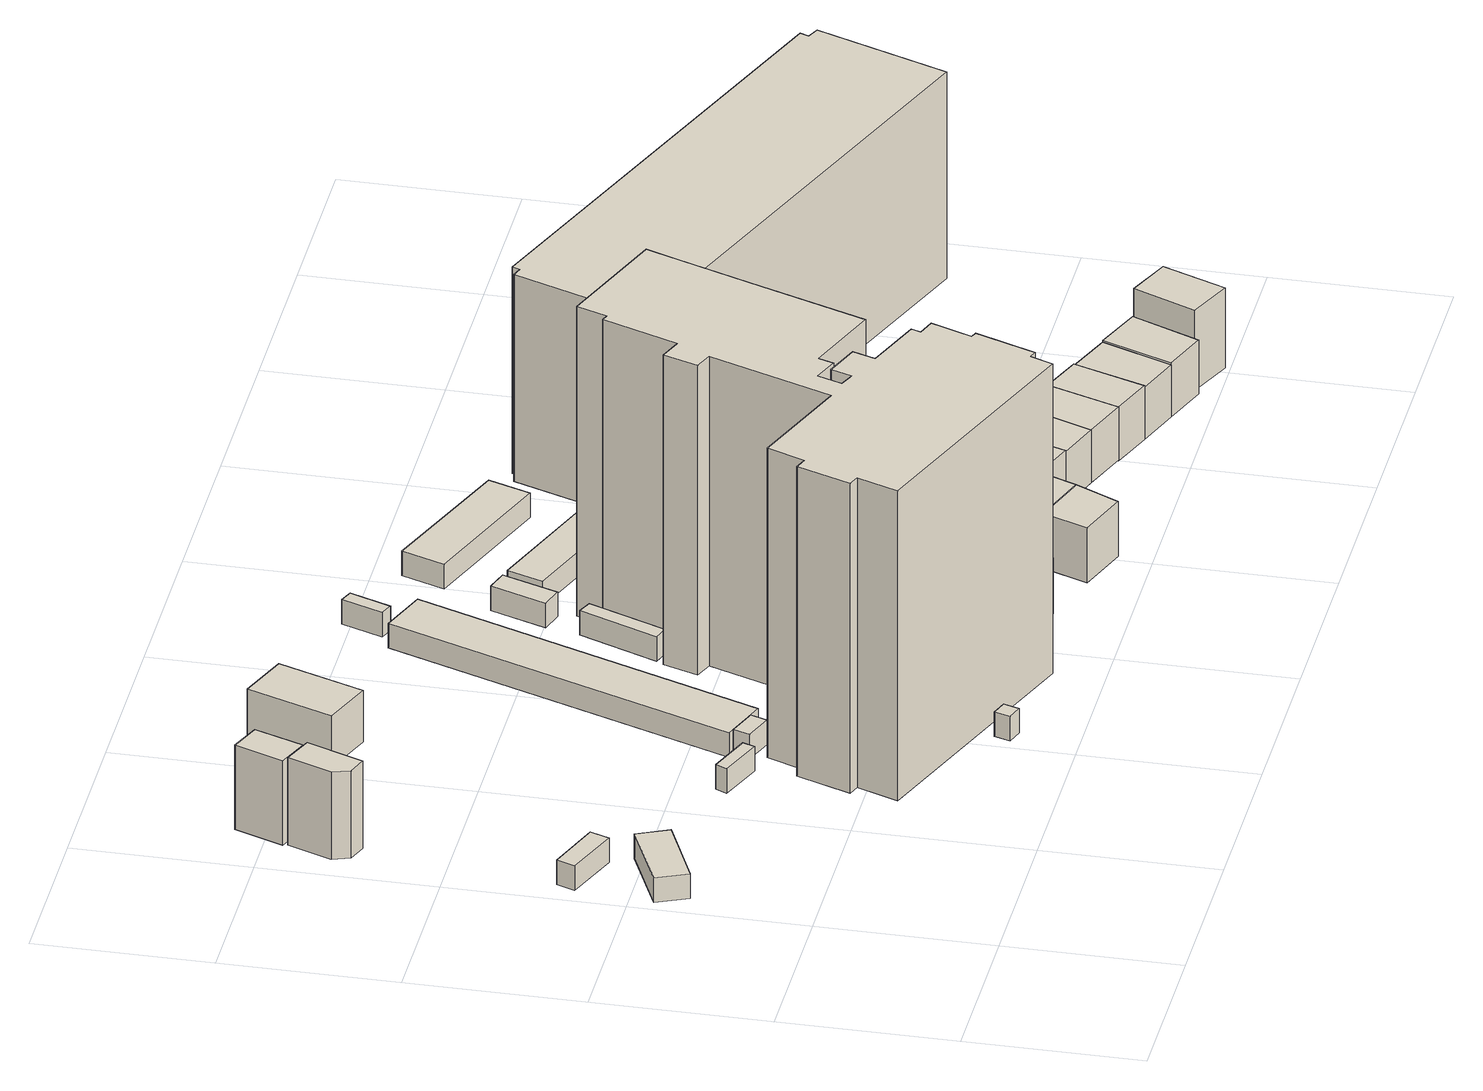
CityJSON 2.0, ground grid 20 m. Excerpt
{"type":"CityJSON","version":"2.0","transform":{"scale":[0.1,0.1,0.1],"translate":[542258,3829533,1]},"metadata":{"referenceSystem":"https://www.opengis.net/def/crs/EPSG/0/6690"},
"CityObjects":{
"building1":{"type":"Building","attributes":{"class":"3003","BuildingDetailAttribute.specifiedBuildingCoverageRate":0.6,"BuildingDetailAttribute.surveyYear":2017,"BuildingRiverFloodingRiskAttribute.description":"2","BuildingRiverFloodingRiskAttribute.rank":"2","BuildingRiverFloodingRiskAttribute.depth":1.3,"BuildingRiverFloodingRiskAttribute.adminType":"1","BuildingRiverFloodingRiskAttribute.scale":"1","BuildingRiverFloodingRiskAttribute.duration":45.18,"BuildingTsunamiRiskAttribute.description":"1","BuildingTsunamiRiskAttribute.rank":"2","BuildingTsunamiRiskAttribute.depth":0.71,"BuildingHighTideRiskAttribute.description":"1","BuildingHighTideRiskAttribute.rank":"3","BuildingHighTideRiskAttribute.depth":4.33,"BuildingIDAttribute.prefecture":"27","BuildingIDAttribute.city":"27125"},"geometry":[{"type":"Solid","lod":"1","boundaries":[[[[0,1,2,3]],[[2,4,5,3]],[[1,6,4,2]],[[0,7,6,1]],[[3,5,7,0]],[[4,6,7,5]]]]}]},
"building2":{"type":"Building","attributes":{"class":"3001","BuildingDetailAttribute.specifiedBuildingCoverageRate":0.6,"BuildingDetailAttribute.surveyYear":2017,"BuildingRiverFloodingRiskAttribute.description":"2","BuildingRiverFloodingRiskAttribute.rank":"2","BuildingRiverFloodingRiskAttribute.depth":0.802,"BuildingRiverFloodingRiskAttribute.adminType":"1","BuildingRiverFloodingRiskAttribute.scale":"1","BuildingRiverFloodingRiskAttribute.duration":45.18,"BuildingTsunamiRiskAttribute.description":"1","BuildingTsunamiRiskAttribute.rank":"2","BuildingTsunamiRiskAttribute.depth":0.71,"BuildingHighTideRiskAttribute.description":"1","BuildingHighTideRiskAttribute.rank":"3","BuildingHighTideRiskAttribute.depth":4.33,"BuildingIDAttribute.prefecture":"27","BuildingIDAttribute.city":"27125"},"geometry":[{"type":"Solid","lod":"1","boundaries":[[[[8,9,10,11]],[[10,12,13,11]],[[9,14,12,10]],[[8,15,14,9]],[[11,13,15,8]],[[12,14,15,13]]]]}]},
"building3":{"type":"Building","attributes":{"計測周辺長":23.28,"1/2500図郭":94,"区名":"住之江区","町丁目名称":"新北島８丁目","街区番号":1,"class":"3002","usage":"411","measuredHeight":10.7,"storeysAboveGround":3,"BuildingDetailAttribute.buildingRoofEdgeArea":32.59,"BuildingDetailAttribute.buildingStructureType":"601","BuildingDetailAttribute.buildingStructureOrgType":"1","BuildingDetailAttribute.detailedUsage":"1110","BuildingDetailAttribute.specifiedBuildingCoverageRate":0.6,"BuildingDetailAttribute.surveyYear":2017,"BuildingRiverFloodingRiskAttribute.description":"2","BuildingRiverFloodingRiskAttribute.rank":"2","BuildingRiverFloodingRiskAttribute.depth":0.805,"BuildingRiverFloodingRiskAttribute.adminType":"1","BuildingRiverFloodingRiskAttribute.scale":"1","BuildingRiverFloodingRiskAttribute.duration":47.07,"BuildingTsunamiRiskAttribute.description":"1","BuildingTsunamiRiskAttribute.rank":"1","BuildingTsunamiRiskAttribute.depth":0.43,"BuildingHighTideRiskAttribute.description":"1","BuildingHighTideRiskAttribute.rank":"3","BuildingHighTideRiskAttribute.depth":4.08,"BuildingIDAttribute.prefecture":"27","BuildingIDAttribute.city":"27125"},"geometry":[{"type":"Solid","lod":"1","boundaries":[[[[16,17,18,19,20]],[[19,21,22,20]],[[18,23,21,19]],[[17,24,23,18]],[[16,25,24,17]],[[20,22,25,16]],[[21,23,24,25,22]]]]}]},
"building4":{"type":"Building","attributes":{"計測周辺長":22.15,"1/2500図郭":94,"区名":"住之江区","町丁目名称":"新北島８丁目","街区番号":1,"class":"3002","usage":"411","measuredHeight":10.3,"storeysAboveGround":3,"BuildingDetailAttribute.buildingRoofEdgeArea":30.09,"BuildingDetailAttribute.buildingStructureType":"601","BuildingDetailAttribute.buildingStructureOrgType":"1","BuildingDetailAttribute.detailedUsage":"1110","BuildingDetailAttribute.specifiedBuildingCoverageRate":0.6,"BuildingDetailAttribute.surveyYear":2017,"BuildingRiverFloodingRiskAttribute.description":"2","BuildingRiverFloodingRiskAttribute.rank":"2","BuildingRiverFloodingRiskAttribute.depth":0.805,"BuildingRiverFloodingRiskAttribute.adminType":"1","BuildingRiverFloodingRiskAttribute.scale":"1","BuildingRiverFloodingRiskAttribute.duration":47.07,"BuildingTsunamiRiskAttribute.description":"1","BuildingTsunamiRiskAttribute.rank":"2","BuildingTsunamiRiskAttribute.depth":0.51,"BuildingHighTideRiskAttribute.description":"1","BuildingHighTideRiskAttribute.rank":"3","BuildingHighTideRiskAttribute.depth":4.16,"BuildingIDAttribute.prefecture":"27","BuildingIDAttribute.city":"27125"},"geometry":[{"type":"Solid","lod":"1","boundaries":[[[[26,27,28,29]],[[28,30,31,29]],[[27,32,30,28]],[[26,33,32,27]],[[29,31,33,26]],[[30,32,33,31]]]]}]},
"building5":{"type":"Building","attributes":{"class":"3003","BuildingDetailAttribute.specifiedBuildingCoverageRate":0.6,"BuildingDetailAttribute.surveyYear":2017,"BuildingRiverFloodingRiskAttribute.description":"2","BuildingRiverFloodingRiskAttribute.rank":"2","BuildingRiverFloodingRiskAttribute.depth":1.21,"BuildingRiverFloodingRiskAttribute.adminType":"1","BuildingRiverFloodingRiskAttribute.scale":"1","BuildingRiverFloodingRiskAttribute.duration":68.72,"BuildingTsunamiRiskAttribute.description":"1","BuildingTsunamiRiskAttribute.rank":"2","BuildingTsunamiRiskAttribute.depth":0.75,"BuildingHighTideRiskAttribute.description":"1","BuildingHighTideRiskAttribute.rank":"3","BuildingHighTideRiskAttribute.depth":4.43,"BuildingIDAttribute.prefecture":"27","BuildingIDAttribute.city":"27125"},"geometry":[{"type":"Solid","lod":"1","boundaries":[[[[34,35,36,37]],[[36,38,39,37]],[[35,40,38,36]],[[34,41,40,35]],[[37,39,41,34]],[[38,40,41,39]]]]}]},
"building6":{"type":"Building","attributes":{"class":"3001","BuildingDetailAttribute.specifiedBuildingCoverageRate":0.6,"BuildingDetailAttribute.surveyYear":2017,"BuildingRiverFloodingRiskAttribute.description":"2","BuildingRiverFloodingRiskAttribute.rank":"2","BuildingRiverFloodingRiskAttribute.depth":1.51,"BuildingRiverFloodingRiskAttribute.adminType":"1","BuildingRiverFloodingRiskAttribute.scale":"1","BuildingRiverFloodingRiskAttribute.duration":63.63,"BuildingTsunamiRiskAttribute.description":"1","BuildingTsunamiRiskAttribute.rank":"2","BuildingTsunamiRiskAttribute.depth":0.63,"BuildingHighTideRiskAttribute.description":"1","BuildingHighTideRiskAttribute.rank":"3","BuildingHighTideRiskAttribute.depth":4.32,"BuildingIDAttribute.prefecture":"27","BuildingIDAttribute.city":"27125"},"geometry":[{"type":"Solid","lod":"1","boundaries":[[[[42,43,44,45]],[[44,46,47,45]],[[43,48,46,44]],[[42,49,48,43]],[[45,47,49,42]],[[46,48,49,47]]]]}]},
"building7":{"type":"Building","attributes":{"class":"3001","BuildingDetailAttribute.specifiedBuildingCoverageRate":0.6,"BuildingDetailAttribute.surveyYear":2017,"BuildingRiverFloodingRiskAttribute.description":"2","BuildingRiverFloodingRiskAttribute.rank":"2","BuildingRiverFloodingRiskAttribute.depth":1.53,"BuildingRiverFloodingRiskAttribute.adminType":"1","BuildingRiverFloodingRiskAttribute.scale":"1","BuildingRiverFloodingRiskAttribute.duration":75.43,"BuildingTsunamiRiskAttribute.description":"1","BuildingTsunamiRiskAttribute.rank":"2","BuildingTsunamiRiskAttribute.depth":0.84,"BuildingHighTideRiskAttribute.description":"1","BuildingHighTideRiskAttribute.rank":"3","BuildingHighTideRiskAttribute.depth":4.52,"BuildingIDAttribute.prefecture":"27","BuildingIDAttribute.city":"27125"},"geometry":[{"type":"Solid","lod":"1","boundaries":[[[[50,51,52,53]],[[52,54,55,53]],[[51,56,54,52]],[[50,57,56,51]],[[53,55,57,50]],[[54,56,57,55]]]]}]},
"building8":{"type":"Building","attributes":{"class":"3001","measuredHeight":6.3,"BuildingDetailAttribute.specifiedBuildingCoverageRate":0.6,"BuildingDetailAttribute.surveyYear":2017,"BuildingRiverFloodingRiskAttribute.description":"2","BuildingRiverFloodingRiskAttribute.rank":"2","BuildingRiverFloodingRiskAttribute.depth":1.1,"BuildingRiverFloodingRiskAttribute.adminType":"1","BuildingRiverFloodingRiskAttribute.scale":"1","BuildingRiverFloodingRiskAttribute.duration":47.07,"BuildingTsunamiRiskAttribute.description":"1","BuildingTsunamiRiskAttribute.rank":"2","BuildingTsunamiRiskAttribute.depth":0.76,"BuildingHighTideRiskAttribute.description":"1","BuildingHighTideRiskAttribute.rank":"3","BuildingHighTideRiskAttribute.depth":4.45,"BuildingIDAttribute.prefecture":"27","BuildingIDAttribute.city":"27125"},"geometry":[{"type":"Solid","lod":"1","boundaries":[[[[58,59,60,61]],[[60,62,63,61]],[[59,64,62,60]],[[58,65,64,59]],[[61,63,65,58]],[[62,64,65,63]]]]}]},
"building9":{"type":"Building","attributes":{"計測周辺長":198.11,"1/2500図郭":94,"区名":"住之江区","町丁目名称":"新北島８丁目","街区番号":1,"class":"3002","usage":"412","measuredHeight":38,"storeysAboveGround":11,"BuildingDetailAttribute.buildingRoofEdgeArea":962.86,"BuildingDetailAttribute.buildingStructureType":"603","BuildingDetailAttribute.buildingStructureOrgType":"3","BuildingDetailAttribute.detailedUsage":"1130","BuildingDetailAttribute.specifiedBuildingCoverageRate":0.6,"BuildingDetailAttribute.surveyYear":2017,"BuildingRiverFloodingRiskAttribute.description":"2","BuildingRiverFloodingRiskAttribute.rank":"2","BuildingRiverFloodingRiskAttribute.depth":1.31,"BuildingRiverFloodingRiskAttribute.adminType":"1","BuildingRiverFloodingRiskAttribute.scale":"1","BuildingRiverFloodingRiskAttribute.duration":63.63,"BuildingTsunamiRiskAttribute.description":"1","BuildingTsunamiRiskAttribute.rank":"2","BuildingTsunamiRiskAttribute.depth":0.55,"BuildingHighTideRiskAttribute.description":"1","BuildingHighTideRiskAttribute.rank":"3","BuildingHighTideRiskAttribute.depth":4.27,"BuildingIDAttribute.prefecture":"27","BuildingIDAttribute.city":"27125"},"geometry":[{"type":"Solid","lod":"1","boundaries":[[[[66,67,68,69,70,71,72,73,74,75,76,77,78,79,80,81,82,83,84,85,86,87,88,89,90,91,92,93,94,95,96,97,98,99]],[[98,100,101,99]],[[97,102,100,98]],[[96,103,102,97]],[[95,104,103,96]],[[94,105,104,95]],[[93,106,105,94]],[[92,107,106,93]],[[91,108,107,92]],[[90,109,108,91]],[[89,110,109,90]],[[88,111,110,89]],[[87,112,111,88]],[[86,113,112,87]],[[85,114,113,86]],[[84,115,114,85]],[[83,116,115,84]],[[82,117,116,83]],[[81,118,117,82]],[[80,119,118,81]],[[79,120,119,80]],[[78,121,120,79]],[[77,122,121,78]],[[76,123,122,77]],[[75,124,123,76]],[[74,125,124,75]],[[73,126,125,74]],[[72,127,126,73]],[[71,128,127,72]],[[70,129,128,71]],[[69,130,129,70]],[[68,131,130,69]],[[67,132,131,68]],[[66,133,132,67]],[[99,101,133,66]],[[100,102,103,104,105,106,107,108,109,110,111,112,113,114,115,116,117,118,119,120,121,122,123,124,125,126,127,128,129,130,131,132,133,101]]]]}]},
"building10":{"type":"Building","attributes":{"計測周辺長":98.68,"1/2500図郭":94,"区名":"住之江区","町丁目名称":"新北島８丁目","街区番号":1,"class":"3003","usage":"412","storeysAboveGround":2,"BuildingDetailAttribute.buildingRoofEdgeArea":291.37,"BuildingDetailAttribute.buildingStructureType":"610","BuildingDetailAttribute.buildingStructureOrgType":"2","BuildingDetailAttribute.detailedUsage":"1130","BuildingDetailAttribute.specifiedBuildingCoverageRate":0.6,"BuildingDetailAttribute.surveyYear":2017,"BuildingRiverFloodingRiskAttribute.description":"2","BuildingRiverFloodingRiskAttribute.rank":"2","BuildingRiverFloodingRiskAttribute.depth":1.41,"BuildingRiverFloodingRiskAttribute.adminType":"1","BuildingRiverFloodingRiskAttribute.scale":"1","BuildingRiverFloodingRiskAttribute.duration":64.75,"BuildingTsunamiRiskAttribute.description":"1","BuildingTsunamiRiskAttribute.rank":"2","BuildingTsunamiRiskAttribute.depth":0.59,"BuildingHighTideRiskAttribute.description":"1","BuildingHighTideRiskAttribute.rank":"3","BuildingHighTideRiskAttribute.depth":4.29,"BuildingIDAttribute.prefecture":"27","BuildingIDAttribute.city":"27125"},"geometry":[{"type":"Solid","lod":"1","boundaries":[[[[134,135,136,137]],[[136,138,139,137]],[[135,140,138,136]],[[134,141,140,135]],[[137,139,141,134]],[[138,140,141,139]]]]}]},
"building11":{"type":"Building","attributes":{"class":"3003","BuildingDetailAttribute.specifiedBuildingCoverageRate":0.6,"BuildingDetailAttribute.surveyYear":2017,"BuildingRiverFloodingRiskAttribute.description":"2","BuildingRiverFloodingRiskAttribute.rank":"2","BuildingRiverFloodingRiskAttribute.depth":1.41,"BuildingRiverFloodingRiskAttribute.adminType":"1","BuildingRiverFloodingRiskAttribute.scale":"1","BuildingRiverFloodingRiskAttribute.duration":64.75,"BuildingTsunamiRiskAttribute.description":"1","BuildingTsunamiRiskAttribute.rank":"2","BuildingTsunamiRiskAttribute.depth":0.56,"BuildingHighTideRiskAttribute.description":"1","BuildingHighTideRiskAttribute.rank":"3","BuildingHighTideRiskAttribute.depth":4.27,"BuildingIDAttribute.prefecture":"27","BuildingIDAttribute.city":"27125"},"geometry":[{"type":"Solid","lod":"1","boundaries":[[[[142,143,144,145]],[[144,146,147,145]],[[143,148,146,144]],[[142,149,148,143]],[[145,147,149,142]],[[146,148,149,147]]]]}]},
"building12":{"type":"Building","attributes":{"計測周辺長":27.07,"1/2500図郭":94,"区名":"住之江区","町丁目名称":"新北島８丁目","街区番号":1,"class":"3001","usage":"411","measuredHeight":6.9,"storeysAboveGround":2,"BuildingDetailAttribute.buildingRoofEdgeArea":44.19,"BuildingDetailAttribute.buildingStructureType":"601","BuildingDetailAttribute.buildingStructureOrgType":"1","BuildingDetailAttribute.detailedUsage":"1110","BuildingDetailAttribute.specifiedBuildingCoverageRate":0.6,"BuildingDetailAttribute.surveyYear":2017,"BuildingRiverFloodingRiskAttribute.description":"2","BuildingRiverFloodingRiskAttribute.rank":"2","BuildingRiverFloodingRiskAttribute.depth":1.12,"BuildingRiverFloodingRiskAttribute.adminType":"1","BuildingRiverFloodingRiskAttribute.scale":"1","BuildingRiverFloodingRiskAttribute.duration":68,"BuildingTsunamiRiskAttribute.description":"1","BuildingTsunamiRiskAttribute.rank":"2","BuildingTsunamiRiskAttribute.depth":0.93,"BuildingHighTideRiskAttribute.description":"1","BuildingHighTideRiskAttribute.rank":"3","BuildingHighTideRiskAttribute.depth":4.67,"BuildingIDAttribute.prefecture":"27","BuildingIDAttribute.city":"27125"},"geometry":[{"type":"Solid","lod":"1","boundaries":[[[[150,151,152,153]],[[152,154,155,153]],[[151,156,154,152]],[[150,157,156,151]],[[153,155,157,150]],[[154,156,157,155]]]]}]},
"building13":{"type":"Building","attributes":{"計測周辺長":26.94,"1/2500図郭":94,"区名":"住之江区","町丁目名称":"新北島８丁目","街区番号":1,"class":"3001","usage":"411","measuredHeight":6.6,"storeysAboveGround":2,"BuildingDetailAttribute.buildingRoofEdgeArea":44.06,"BuildingDetailAttribute.buildingStructureType":"601","BuildingDetailAttribute.buildingStructureOrgType":"1","BuildingDetailAttribute.detailedUsage":"1110","BuildingDetailAttribute.specifiedBuildingCoverageRate":0.6,"BuildingDetailAttribute.surveyYear":2017,"BuildingRiverFloodingRiskAttribute.description":"2","BuildingRiverFloodingRiskAttribute.rank":"2","BuildingRiverFloodingRiskAttribute.depth":1.32,"BuildingRiverFloodingRiskAttribute.adminType":"1","BuildingRiverFloodingRiskAttribute.scale":"1","BuildingRiverFloodingRiskAttribute.duration":57.13,"BuildingTsunamiRiskAttribute.description":"1","BuildingTsunamiRiskAttribute.rank":"2","BuildingTsunamiRiskAttribute.depth":0.78,"BuildingHighTideRiskAttribute.description":"1","BuildingHighTideRiskAttribute.rank":"3","BuildingHighTideRiskAttribute.depth":4.52,"BuildingIDAttribute.prefecture":"27","BuildingIDAttribute.city":"27125"},"geometry":[{"type":"Solid","lod":"1","boundaries":[[[[158,159,160,161]],[[160,162,163,161]],[[159,164,162,160]],[[158,165,164,159]],[[161,163,165,158]],[[162,164,165,163]]]]}]},
"building14":{"type":"Building","attributes":{"class":"3001","BuildingDetailAttribute.specifiedBuildingCoverageRate":0.6,"BuildingDetailAttribute.surveyYear":2017,"BuildingRiverFloodingRiskAttribute.description":"2","BuildingRiverFloodingRiskAttribute.rank":"2","BuildingRiverFloodingRiskAttribute.depth":1.21,"BuildingRiverFloodingRiskAttribute.adminType":"1","BuildingRiverFloodingRiskAttribute.scale":"1","BuildingRiverFloodingRiskAttribute.duration":64.18,"BuildingTsunamiRiskAttribute.description":"1","BuildingTsunamiRiskAttribute.rank":"2","BuildingTsunamiRiskAttribute.depth":0.88,"BuildingHighTideRiskAttribute.description":"1","BuildingHighTideRiskAttribute.rank":"3","BuildingHighTideRiskAttribute.depth":4.59,"BuildingIDAttribute.prefecture":"27","BuildingIDAttribute.city":"27125"},"geometry":[{"type":"Solid","lod":"1","boundaries":[[[[166,167,168,169]],[[168,170,171,169]],[[167,172,170,168]],[[166,173,172,167]],[[169,171,173,166]],[[170,172,173,171]]]]}]},
"building15":{"type":"Building","attributes":{"計測周辺長":23.96,"1/2500図郭":94,"区名":"住之江区","町丁目名称":"新北島８丁目","街区番号":1,"class":"3001","usage":"411","measuredHeight":6.6,"storeysAboveGround":2,"BuildingDetailAttribute.buildingRoofEdgeArea":33.25,"BuildingDetailAttribute.buildingStructureType":"601","BuildingDetailAttribute.buildingStructureOrgType":"1","BuildingDetailAttribute.detailedUsage":"1110","BuildingDetailAttribute.specifiedBuildingCoverageRate":0.6,"BuildingDetailAttribute.surveyYear":2017,"BuildingRiverFloodingRiskAttribute.description":"2","BuildingRiverFloodingRiskAttribute.rank":"2","BuildingRiverFloodingRiskAttribute.depth":1.02,"BuildingRiverFloodingRiskAttribute.adminType":"1","BuildingRiverFloodingRiskAttribute.scale":"1","BuildingRiverFloodingRiskAttribute.duration":57.13,"BuildingTsunamiRiskAttribute.description":"1","BuildingTsunamiRiskAttribute.rank":"2","BuildingTsunamiRiskAttribute.depth":0.78,"BuildingHighTideRiskAttribute.description":"1","BuildingHighTideRiskAttribute.rank":"3","BuildingHighTideRiskAttribute.depth":4.52,"BuildingIDAttribute.prefecture":"27","BuildingIDAttribute.city":"27125"},"geometry":[{"type":"Solid","lod":"1","boundaries":[[[[174,175,176,177]],[[176,178,179,177]],[[175,180,178,176]],[[174,181,180,175]],[[177,179,181,174]],[[178,180,181,179]]]]}]},
"building16":{"type":"Building","attributes":{"class":"3001","BuildingDetailAttribute.specifiedBuildingCoverageRate":0.6,"BuildingDetailAttribute.surveyYear":2017,"BuildingRiverFloodingRiskAttribute.description":"2","BuildingRiverFloodingRiskAttribute.rank":"2","BuildingRiverFloodingRiskAttribute.depth":1.41,"BuildingRiverFloodingRiskAttribute.adminType":"1","BuildingRiverFloodingRiskAttribute.scale":"1","BuildingRiverFloodingRiskAttribute.duration":64.18,"BuildingTsunamiRiskAttribute.description":"1","BuildingTsunamiRiskAttribute.rank":"2","BuildingTsunamiRiskAttribute.depth":0.55,"BuildingHighTideRiskAttribute.description":"1","BuildingHighTideRiskAttribute.rank":"3","BuildingHighTideRiskAttribute.depth":4.27,"BuildingIDAttribute.prefecture":"27","BuildingIDAttribute.city":"27125"},"geometry":[{"type":"Solid","lod":"1","boundaries":[[[[182,183,184,185]],[[184,186,187,185]],[[183,188,186,184]],[[182,189,188,183]],[[185,187,189,182]],[[186,188,189,187]]]]}]},
"building17":{"type":"Building","attributes":{"計測周辺長":32,"1/2500図郭":94,"区名":"住之江区","町丁目名称":"新北島８丁目","街区番号":1,"class":"3001","usage":"411","measuredHeight":6.5,"storeysAboveGround":2,"BuildingDetailAttribute.buildingRoofEdgeArea":51.56,"BuildingDetailAttribute.buildingStructureType":"601","BuildingDetailAttribute.buildingStructureOrgType":"1","BuildingDetailAttribute.detailedUsage":"1110","BuildingDetailAttribute.specifiedBuildingCoverageRate":0.6,"BuildingDetailAttribute.surveyYear":2017,"BuildingRiverFloodingRiskAttribute.description":"2","BuildingRiverFloodingRiskAttribute.rank":"2","BuildingRiverFloodingRiskAttribute.depth":1.02,"BuildingRiverFloodingRiskAttribute.adminType":"1","BuildingRiverFloodingRiskAttribute.scale":"1","BuildingRiverFloodingRiskAttribute.duration":57.13,"BuildingTsunamiRiskAttribute.description":"1","BuildingTsunamiRiskAttribute.rank":"2","BuildingTsunamiRiskAttribute.depth":0.82,"BuildingHighTideRiskAttribute.description":"1","BuildingHighTideRiskAttribute.rank":"3","BuildingHighTideRiskAttribute.depth":4.57,"BuildingIDAttribute.prefecture":"27","BuildingIDAttribute.city":"27125"},"geometry":[{"type":"Solid","lod":"1","boundaries":[[[[190,176,191,192]],[[191,193,194,192]],[[176,195,193,191]],[[190,196,195,176]],[[192,194,196,190]],[[193,195,196,194]]]]}]},
"building18":{"type":"Building","attributes":{"計測周辺長":24.26,"1/2500図郭":94,"区名":"住之江区","町丁目名称":"新北島８丁目","街区番号":1,"class":"3001","usage":"411","measuredHeight":6.6,"storeysAboveGround":2,"BuildingDetailAttribute.buildingRoofEdgeArea":36.31,"BuildingDetailAttribute.buildingStructureType":"601","BuildingDetailAttribute.buildingStructureOrgType":"1","BuildingDetailAttribute.detailedUsage":"1110","BuildingDetailAttribute.specifiedBuildingCoverageRate":0.6,"BuildingDetailAttribute.surveyYear":2017,"BuildingRiverFloodingRiskAttribute.description":"2","BuildingRiverFloodingRiskAttribute.rank":"2","BuildingRiverFloodingRiskAttribute.depth":1.25,"BuildingRiverFloodingRiskAttribute.adminType":"1","BuildingRiverFloodingRiskAttribute.scale":"1","BuildingRiverFloodingRiskAttribute.duration":68,"BuildingTsunamiRiskAttribute.description":"1","BuildingTsunamiRiskAttribute.rank":"2","BuildingTsunamiRiskAttribute.depth":0.86,"BuildingHighTideRiskAttribute.description":"1","BuildingHighTideRiskAttribute.rank":"3","BuildingHighTideRiskAttribute.depth":4.61,"BuildingIDAttribute.prefecture":"27","BuildingIDAttribute.city":"27125"},"geometry":[{"type":"Solid","lod":"1","boundaries":[[[[197,198,199,200]],[[199,201,202,200]],[[198,203,201,199]],[[197,204,203,198]],[[200,202,204,197]],[[201,203,204,202]]]]}]},
"building19":{"type":"Building","attributes":{"class":"3001","measuredHeight":3,"BuildingDetailAttribute.specifiedBuildingCoverageRate":0.6,"BuildingDetailAttribute.surveyYear":2017,"BuildingRiverFloodingRiskAttribute.description":"2","BuildingRiverFloodingRiskAttribute.rank":"2","BuildingRiverFloodingRiskAttribute.depth":1.31,"BuildingRiverFloodingRiskAttribute.adminType":"1","BuildingRiverFloodingRiskAttribute.scale":"1","BuildingRiverFloodingRiskAttribute.duration":58.67,"BuildingTsunamiRiskAttribute.description":"1","BuildingTsunamiRiskAttribute.rank":"2","BuildingTsunamiRiskAttribute.depth":0.65,"BuildingHighTideRiskAttribute.description":"1","BuildingHighTideRiskAttribute.rank":"3","BuildingHighTideRiskAttribute.depth":4.38,"BuildingIDAttribute.prefecture":"27","BuildingIDAttribute.city":"27125"},"geometry":[{"type":"Solid","lod":"1","boundaries":[[[[205,206,66,99]],[[66,207,208,99]],[[206,209,207,66]],[[205,210,209,206]],[[99,208,210,205]],[[207,209,210,208]]]]}]},
"building20":{"type":"Building","attributes":{"class":"3003","BuildingDetailAttribute.specifiedBuildingCoverageRate":0.6,"BuildingDetailAttribute.surveyYear":2017,"BuildingRiverFloodingRiskAttribute.description":"2","BuildingRiverFloodingRiskAttribute.rank":"2","BuildingRiverFloodingRiskAttribute.depth":1.41,"BuildingRiverFloodingRiskAttribute.adminType":"1","BuildingRiverFloodingRiskAttribute.scale":"1","BuildingRiverFloodingRiskAttribute.duration":71.12,"BuildingTsunamiRiskAttribute.description":"1","BuildingTsunamiRiskAttribute.rank":"2","BuildingTsunamiRiskAttribute.depth":0.55,"BuildingHighTideRiskAttribute.description":"1","BuildingHighTideRiskAttribute.rank":"3","BuildingHighTideRiskAttribute.depth":4.28,"BuildingIDAttribute.prefecture":"27","BuildingIDAttribute.city":"27125"},"geometry":[{"type":"Solid","lod":"1","boundaries":[[[[211,212,213,214]],[[213,215,216,214]],[[212,217,215,213]],[[211,218,217,212]],[[214,216,218,211]],[[215,217,218,216]]]]}]},
"building21":{"type":"Building","attributes":{"計測周辺長":22.81,"1/2500図郭":94,"区名":"住之江区","町丁目名称":"新北島８丁目","街区番号":1,"class":"3001","usage":"411","measuredHeight":6.6,"storeysAboveGround":2,"BuildingDetailAttribute.buildingRoofEdgeArea":31.31,"BuildingDetailAttribute.buildingStructureType":"601","BuildingDetailAttribute.buildingStructureOrgType":"1","BuildingDetailAttribute.detailedUsage":"1110","BuildingDetailAttribute.specifiedBuildingCoverageRate":0.6,"BuildingDetailAttribute.surveyYear":2017,"BuildingRiverFloodingRiskAttribute.description":"2","BuildingRiverFloodingRiskAttribute.rank":"2","BuildingRiverFloodingRiskAttribute.depth":1.16,"BuildingRiverFloodingRiskAttribute.adminType":"1","BuildingRiverFloodingRiskAttribute.scale":"1","BuildingRiverFloodingRiskAttribute.duration":68,"BuildingTsunamiRiskAttribute.description":"1","BuildingTsunamiRiskAttribute.rank":"2","BuildingTsunamiRiskAttribute.depth":0.86,"BuildingHighTideRiskAttribute.description":"1","BuildingHighTideRiskAttribute.rank":"3","BuildingHighTideRiskAttribute.depth":4.61,"BuildingIDAttribute.prefecture":"27","BuildingIDAttribute.city":"27125"},"geometry":[{"type":"Solid","lod":"1","boundaries":[[[[219,220,221,222]],[[221,223,224,222]],[[220,202,223,221]],[[219,204,202,220]],[[222,224,204,219]],[[223,202,204,224]]]]}]},
"building22":{"type":"Building","attributes":{"計測周辺長":23.7,"1/2500図郭":94,"区名":"住之江区","町丁目名称":"新北島８丁目","街区番号":1,"class":"3001","usage":"411","measuredHeight":6.6,"storeysAboveGround":2,"BuildingDetailAttribute.buildingRoofEdgeArea":34.61,"BuildingDetailAttribute.buildingStructureType":"601","BuildingDetailAttribute.buildingStructureOrgType":"1","BuildingDetailAttribute.detailedUsage":"1110","BuildingDetailAttribute.specifiedBuildingCoverageRate":0.6,"BuildingDetailAttribute.surveyYear":2017,"BuildingRiverFloodingRiskAttribute.description":"2","BuildingRiverFloodingRiskAttribute.rank":"2","BuildingRiverFloodingRiskAttribute.depth":1.22,"BuildingRiverFloodingRiskAttribute.adminType":"1","BuildingRiverFloodingRiskAttribute.scale":"1","BuildingRiverFloodingRiskAttribute.duration":57.13,"BuildingTsunamiRiskAttribute.description":"1","BuildingTsunamiRiskAttribute.rank":"2","BuildingTsunamiRiskAttribute.depth":0.86,"BuildingHighTideRiskAttribute.description":"1","BuildingHighTideRiskAttribute.rank":"3","BuildingHighTideRiskAttribute.depth":4.61,"BuildingIDAttribute.prefecture":"27","BuildingIDAttribute.city":"27125"},"geometry":[{"type":"Solid","lod":"1","boundaries":[[[[225,226,221,227,228]],[[227,229,230,228]],[[221,223,229,227]],[[226,231,223,221]],[[225,232,231,226]],[[228,230,232,225]],[[229,223,231,232,230]]]]}]},
"building23":{"type":"Building","attributes":{"計測周辺長":28.2,"1/2500図郭":94,"区名":"住之江区","町丁目名称":"新北島８丁目","街区番号":1,"class":"3001","usage":"411","measuredHeight":6.5,"storeysAboveGround":2,"BuildingDetailAttribute.buildingRoofEdgeArea":43.01,"BuildingDetailAttribute.buildingStructureType":"601","BuildingDetailAttribute.buildingStructureOrgType":"1","BuildingDetailAttribute.detailedUsage":"1110","BuildingDetailAttribute.specifiedBuildingCoverageRate":0.6,"BuildingDetailAttribute.surveyYear":2017,"BuildingRiverFloodingRiskAttribute.description":"2","BuildingRiverFloodingRiskAttribute.rank":"2","BuildingRiverFloodingRiskAttribute.depth":1.12,"BuildingRiverFloodingRiskAttribute.adminType":"1","BuildingRiverFloodingRiskAttribute.scale":"1","BuildingRiverFloodingRiskAttribute.duration":57.13,"BuildingTsunamiRiskAttribute.description":"1","BuildingTsunamiRiskAttribute.rank":"2","BuildingTsunamiRiskAttribute.depth":0.82,"BuildingHighTideRiskAttribute.description":"1","BuildingHighTideRiskAttribute.rank":"3","BuildingHighTideRiskAttribute.depth":4.57,"BuildingIDAttribute.prefecture":"27","BuildingIDAttribute.city":"27125"},"geometry":[{"type":"Solid","lod":"1","boundaries":[[[[192,233,234,235,236,190]],[[236,230,196,190]],[[235,237,230,236]],[[234,232,237,235]],[[233,238,232,234]],[[192,194,238,233]],[[190,196,194,192]],[[230,237,232,238,194,196]]]]}]},
"building24":{"type":"Building","attributes":{"class":"3003","BuildingDetailAttribute.specifiedBuildingCoverageRate":0.6,"BuildingDetailAttribute.surveyYear":2017,"BuildingRiverFloodingRiskAttribute.description":"2","BuildingRiverFloodingRiskAttribute.rank":"2","BuildingRiverFloodingRiskAttribute.depth":1.41,"BuildingRiverFloodingRiskAttribute.adminType":"1","BuildingRiverFloodingRiskAttribute.scale":"1","BuildingRiverFloodingRiskAttribute.duration":71.12,"BuildingTsunamiRiskAttribute.description":"1","BuildingTsunamiRiskAttribute.rank":"2","BuildingTsunamiRiskAttribute.depth":0.63,"BuildingHighTideRiskAttribute.description":"1","BuildingHighTideRiskAttribute.rank":"3","BuildingHighTideRiskAttribute.depth":4.36,"BuildingIDAttribute.prefecture":"27","BuildingIDAttribute.city":"27125"},"geometry":[{"type":"Solid","lod":"1","boundaries":[[[[239,240,241,242]],[[241,243,244,242]],[[240,245,243,241]],[[239,246,245,240]],[[242,244,246,239]],[[243,245,246,244]]]]}]},
"building25":{"type":"Building","attributes":{"計測周辺長":29.51,"1/2500図郭":94,"区名":"住之江区","町丁目名称":"新北島８丁目","街区番号":1,"class":"3001","usage":"411","measuredHeight":6.7,"storeysAboveGround":2,"BuildingDetailAttribute.buildingRoofEdgeArea":49.05,"BuildingDetailAttribute.buildingStructureType":"601","BuildingDetailAttribute.buildingStructureOrgType":"1","BuildingDetailAttribute.detailedUsage":"1110","BuildingDetailAttribute.specifiedBuildingCoverageRate":0.6,"BuildingDetailAttribute.surveyYear":2017,"BuildingRiverFloodingRiskAttribute.description":"2","BuildingRiverFloodingRiskAttribute.rank":"2","BuildingRiverFloodingRiskAttribute.depth":1.12,"BuildingRiverFloodingRiskAttribute.adminType":"1","BuildingRiverFloodingRiskAttribute.scale":"1","BuildingRiverFloodingRiskAttribute.duration":57.13,"BuildingTsunamiRiskAttribute.description":"1","BuildingTsunamiRiskAttribute.rank":"2","BuildingTsunamiRiskAttribute.depth":0.81,"BuildingHighTideRiskAttribute.description":"1","BuildingHighTideRiskAttribute.rank":"3","BuildingHighTideRiskAttribute.depth":4.57,"BuildingIDAttribute.prefecture":"27","BuildingIDAttribute.city":"27125"},"geometry":[{"type":"Solid","lod":"1","boundaries":[[[[247,222,248,249]],[[248,250,251,249]],[[222,252,250,248]],[[247,253,252,222]],[[249,251,253,247]],[[250,252,253,251]]]]}]},
"building26":{"type":"Building","attributes":{"class":"3001","measuredHeight":3.9,"BuildingDetailAttribute.specifiedBuildingCoverageRate":0.6,"BuildingDetailAttribute.surveyYear":2017,"BuildingRiverFloodingRiskAttribute.description":"2","BuildingRiverFloodingRiskAttribute.rank":"2","BuildingRiverFloodingRiskAttribute.depth":1.11,"BuildingRiverFloodingRiskAttribute.adminType":"1","BuildingRiverFloodingRiskAttribute.scale":"1","BuildingRiverFloodingRiskAttribute.duration":58.67,"BuildingTsunamiRiskAttribute.description":"1","BuildingTsunamiRiskAttribute.rank":"2","BuildingTsunamiRiskAttribute.depth":0.62,"BuildingHighTideRiskAttribute.description":"1","BuildingHighTideRiskAttribute.rank":"3","BuildingHighTideRiskAttribute.depth":4.35,"BuildingIDAttribute.prefecture":"27","BuildingIDAttribute.city":"27125"},"geometry":[{"type":"Solid","lod":"1","boundaries":[[[[254,255,256,257]],[[256,258,259,257]],[[255,260,258,256]],[[254,261,260,255]],[[257,259,261,254]],[[258,260,261,259]]]]}]},
"building27":{"type":"Building","attributes":{"計測周辺長":30.23,"1/2500図郭":94,"区名":"住之江区","町丁目名称":"新北島８丁目","街区番号":1,"class":"3001","usage":"411","measuredHeight":6.5,"storeysAboveGround":2,"BuildingDetailAttribute.buildingRoofEdgeArea":52.96,"BuildingDetailAttribute.buildingStructureType":"601","BuildingDetailAttribute.buildingStructureOrgType":"1","BuildingDetailAttribute.detailedUsage":"1110","BuildingDetailAttribute.specifiedBuildingCoverageRate":0.6,"BuildingDetailAttribute.surveyYear":2017,"BuildingRiverFloodingRiskAttribute.description":"2","BuildingRiverFloodingRiskAttribute.rank":"2","BuildingRiverFloodingRiskAttribute.depth":1.22,"BuildingRiverFloodingRiskAttribute.adminType":"1","BuildingRiverFloodingRiskAttribute.scale":"1","BuildingRiverFloodingRiskAttribute.duration":64.38,"BuildingTsunamiRiskAttribute.description":"1","BuildingTsunamiRiskAttribute.rank":"2","BuildingTsunamiRiskAttribute.depth":0.75,"BuildingHighTideRiskAttribute.description":"1","BuildingHighTideRiskAttribute.rank":"3","BuildingHighTideRiskAttribute.depth":4.53,"BuildingIDAttribute.prefecture":"27","BuildingIDAttribute.city":"27125"},"geometry":[{"type":"Solid","lod":"1","boundaries":[[[[262,247,249,263]],[[249,264,265,263]],[[247,266,264,249]],[[262,267,266,247]],[[263,265,267,262]],[[264,266,267,265]]]]}]},
"building28":{"type":"Building","attributes":{"計測周辺長":29.64,"1/2500図郭":94,"区名":"住之江区","町丁目名称":"新北島８丁目","街区番号":1,"class":"3001","usage":"411","measuredHeight":6.5,"storeysAboveGround":2,"BuildingDetailAttribute.buildingRoofEdgeArea":50.55,"BuildingDetailAttribute.buildingStructureType":"601","BuildingDetailAttribute.buildingStructureOrgType":"1","BuildingDetailAttribute.detailedUsage":"1110","BuildingDetailAttribute.specifiedBuildingCoverageRate":0.6,"BuildingDetailAttribute.surveyYear":2017,"BuildingRiverFloodingRiskAttribute.description":"2","BuildingRiverFloodingRiskAttribute.rank":"2","BuildingRiverFloodingRiskAttribute.depth":1.25,"BuildingRiverFloodingRiskAttribute.adminType":"1","BuildingRiverFloodingRiskAttribute.scale":"1","BuildingRiverFloodingRiskAttribute.duration":64.38,"BuildingTsunamiRiskAttribute.description":"1","BuildingTsunamiRiskAttribute.rank":"2","BuildingTsunamiRiskAttribute.depth":0.75,"BuildingHighTideRiskAttribute.description":"1","BuildingHighTideRiskAttribute.rank":"3","BuildingHighTideRiskAttribute.depth":4.53,"BuildingIDAttribute.prefecture":"27","BuildingIDAttribute.city":"27125"},"geometry":[{"type":"Solid","lod":"1","boundaries":[[[[268,262,263,269]],[[263,265,270,269]],[[262,267,265,263]],[[268,271,267,262]],[[269,270,271,268]],[[265,267,271,270]]]]}]},
"building29":{"type":"Building","attributes":{"計測周辺長":29.24,"1/2500図郭":94,"区名":"住之江区","町丁目名称":"新北島８丁目","街区番号":1,"class":"3001","usage":"411","measuredHeight":6.6,"storeysAboveGround":2,"BuildingDetailAttribute.buildingRoofEdgeArea":49.08,"BuildingDetailAttribute.buildingStructureType":"601","BuildingDetailAttribute.buildingStructureOrgType":"1","BuildingDetailAttribute.detailedUsage":"1110","BuildingDetailAttribute.specifiedBuildingCoverageRate":0.6,"BuildingDetailAttribute.surveyYear":2017,"BuildingRiverFloodingRiskAttribute.description":"2","BuildingRiverFloodingRiskAttribute.rank":"2","BuildingRiverFloodingRiskAttribute.depth":1.25,"BuildingRiverFloodingRiskAttribute.adminType":"1","BuildingRiverFloodingRiskAttribute.scale":"1","BuildingRiverFloodingRiskAttribute.duration":62.55,"BuildingTsunamiRiskAttribute.description":"1","BuildingTsunamiRiskAttribute.rank":"2","BuildingTsunamiRiskAttribute.depth":0.82,"BuildingHighTideRiskAttribute.description":"1","BuildingHighTideRiskAttribute.rank":"3","BuildingHighTideRiskAttribute.depth":4.61,"BuildingIDAttribute.prefecture":"27","BuildingIDAttribute.city":"27125"},"geometry":[{"type":"Solid","lod":"1","boundaries":[[[[272,273,274,275]],[[274,270,276,275]],[[273,271,270,274]],[[272,277,271,273]],[[275,276,277,272]],[[270,271,277,276]]]]}]},
"building30":{"type":"Building","attributes":{"計測周辺長":29.59,"1/2500図郭":94,"区名":"住之江区","町丁目名称":"新北島８丁目","街区番号":1,"class":"3001","usage":"411","measuredHeight":6.4,"storeysAboveGround":2,"BuildingDetailAttribute.buildingRoofEdgeArea":51.12,"BuildingDetailAttribute.buildingStructureType":"601","BuildingDetailAttribute.buildingStructureOrgType":"1","BuildingDetailAttribute.detailedUsage":"1110","BuildingDetailAttribute.specifiedBuildingCoverageRate":0.6,"BuildingDetailAttribute.surveyYear":2017,"BuildingRiverFloodingRiskAttribute.description":"2","BuildingRiverFloodingRiskAttribute.rank":"2","BuildingRiverFloodingRiskAttribute.depth":1.15,"BuildingRiverFloodingRiskAttribute.adminType":"1","BuildingRiverFloodingRiskAttribute.scale":"1","BuildingRiverFloodingRiskAttribute.duration":62.55,"BuildingTsunamiRiskAttribute.description":"1","BuildingTsunamiRiskAttribute.rank":"2","BuildingTsunamiRiskAttribute.depth":0.82,"BuildingHighTideRiskAttribute.description":"1","BuildingHighTideRiskAttribute.rank":"3","BuildingHighTideRiskAttribute.depth":4.61,"BuildingIDAttribute.prefecture":"27","BuildingIDAttribute.city":"27125"},"geometry":[{"type":"Solid","lod":"1","boundaries":[[[[278,272,275,279]],[[275,280,281,279]],[[272,282,280,275]],[[278,283,282,272]],[[279,281,283,278]],[[280,282,283,281]]]]}]},
"building31":{"type":"Building","attributes":{"計測周辺長":30.36,"1/2500図郭":94,"区名":"住之江区","町丁目名称":"新北島８丁目","街区番号":1,"class":"3001","usage":"411","measuredHeight":6.6,"storeysAboveGround":2,"BuildingDetailAttribute.buildingRoofEdgeArea":55.12,"BuildingDetailAttribute.buildingStructureType":"601","BuildingDetailAttribute.buildingStructureOrgType":"1","BuildingDetailAttribute.detailedUsage":"1110","BuildingDetailAttribute.specifiedBuildingCoverageRate":0.6,"BuildingDetailAttribute.surveyYear":2017,"BuildingRiverFloodingRiskAttribute.description":"2","BuildingRiverFloodingRiskAttribute.rank":"2","BuildingRiverFloodingRiskAttribute.depth":1.35,"BuildingRiverFloodingRiskAttribute.adminType":"1","BuildingRiverFloodingRiskAttribute.scale":"1","BuildingRiverFloodingRiskAttribute.duration":62.55,"BuildingTsunamiRiskAttribute.description":"1","BuildingTsunamiRiskAttribute.rank":"2","BuildingTsunamiRiskAttribute.depth":0.83,"BuildingHighTideRiskAttribute.description":"1","BuildingHighTideRiskAttribute.rank":"3","BuildingHighTideRiskAttribute.depth":4.63,"BuildingIDAttribute.prefecture":"27","BuildingIDAttribute.city":"27125"},"geometry":[{"type":"Solid","lod":"1","boundaries":[[[[284,285,278,279]],[[278,286,287,279]],[[285,288,286,278]],[[284,289,288,285]],[[279,287,289,284]],[[286,288,289,287]]]]}]},
"building32":{"type":"Building","attributes":{"計測周辺長":31.2,"1/2500図郭":94,"区名":"住之江区","町丁目名称":"新北島８丁目","街区番号":1,"class":"3001","usage":"411","measuredHeight":9.8,"storeysAboveGround":3,"BuildingDetailAttribute.buildingRoofEdgeArea":59.3,"BuildingDetailAttribute.buildingStructureType":"601","BuildingDetailAttribute.buildingStructureOrgType":"1","BuildingDetailAttribute.detailedUsage":"1110","BuildingDetailAttribute.specifiedBuildingCoverageRate":0.6,"BuildingDetailAttribute.surveyYear":2017,"BuildingRiverFloodingRiskAttribute.description":"2","BuildingRiverFloodingRiskAttribute.rank":"2","BuildingRiverFloodingRiskAttribute.depth":1.24,"BuildingRiverFloodingRiskAttribute.adminType":"1","BuildingRiverFloodingRiskAttribute.scale":"1","BuildingRiverFloodingRiskAttribute.duration":71.3,"BuildingTsunamiRiskAttribute.description":"1","BuildingTsunamiRiskAttribute.rank":"2","BuildingTsunamiRiskAttribute.depth":0.93,"BuildingHighTideRiskAttribute.description":"1","BuildingHighTideRiskAttribute.rank":"3","BuildingHighTideRiskAttribute.depth":4.74,"BuildingIDAttribute.prefecture":"27","BuildingIDAttribute.city":"27125"},"geometry":[{"type":"Solid","lod":"1","boundaries":[[[[290,291,292,293]],[[292,294,295,293]],[[291,296,294,292]],[[290,297,296,291]],[[293,295,297,290]],[[294,296,297,295]]]]}]},
"building33":{"type":"Building","attributes":{"区名":"住之江区","町丁目名称":"新北島８丁目","街区番号":1,"class":"3002","usage":"422","measuredHeight":25.3,"storeysAboveGround":8,"BuildingDetailAttribute.buildingRoofEdgeArea":949.41,"BuildingDetailAttribute.buildingStructureType":"610","BuildingDetailAttribute.buildingStructureOrgType":"2","BuildingDetailAttribute.detailedUsage":"1415","BuildingDetailAttribute.specifiedBuildingCoverageRate":0.6,"BuildingDetailAttribute.surveyYear":2017,"BuildingRiverFloodingRiskAttribute.description":"2","BuildingRiverFloodingRiskAttribute.rank":"2","BuildingRiverFloodingRiskAttribute.depth":1.22,"BuildingRiverFloodingRiskAttribute.adminType":"1","BuildingRiverFloodingRiskAttribute.scale":"1","BuildingRiverFloodingRiskAttribute.duration":59.73,"BuildingTsunamiRiskAttribute.description":"1","BuildingTsunamiRiskAttribute.rank":"2","BuildingTsunamiRiskAttribute.depth":0.6,"BuildingHighTideRiskAttribute.description":"1","BuildingHighTideRiskAttribute.rank":"3","BuildingHighTideRiskAttribute.depth":4.56,"BuildingIDAttribute.prefecture":"27","BuildingIDAttribute.city":"27125"},"geometry":[{"type":"Solid","lod":"1","boundaries":[[[[298,299,300,301,302,303,304,305,306,307,308,309]],[[308,310,311,309]],[[307,312,310,308]],[[306,313,312,307]],[[305,314,313,306]],[[304,315,314,305]],[[303,316,315,304]],[[302,317,316,303]],[[301,318,317,302]],[[300,319,318,301]],[[299,320,319,300]],[[298,321,320,299]],[[309,311,321,298]],[[310,312,313,314,315,316,317,318,319,320,321,311]]]]}]}
},
"vertices":[
[10,373,6],[95,411,6],[111,375,6],[26,337,6],[111,375,36],[26,337,36],[95,411,36],[10,373,36],
[11,458,10],[19,479,10],[83,456,10],[75,434,10],[83,456,40],[75,434,40],[19,479,40],[11,458,40],
[27,701,11],[20,721,11],[40,772,11],[75,758,11],[49,693,11],[75,758,118],[49,693,118],[40,772,118],[20,721,118],[27,701,118],
[40,777,10],[62,833,10],[98,819,10],[77,763,10],[98,819,113],[77,763,113],[62,833,113],[40,777,113],
[245,343,6],[251,356,6],[301,337,6],[296,323,6],[301,337,36],[296,323,36],[251,356,36],[245,343,36],
[322,334,4],[329,353,4],[362,341,4],[355,322,4],[362,341,34],[355,322,34],[329,353,34],[322,334,34],
[412,73,5],[418,91,5],[436,85,5],[430,67,5],[436,85,35],[430,67,35],[418,91,35],[412,73,35],
[212,760,7],[248,858,7],[306,836,7],[270,738,7],[306,836,70],[270,738,70],[248,858,70],[212,760,70],
[656,403,5],[606,268,5],[518,300,5],[512,283,5],[483,294,5],[473,266,5],[490,259,5],[498,283,5],[539,268,5],[530,242,5],[597,217,5],[593,206,5],[613,199,5],[595,152,5],[602,149,5],[576,80,5],[567,83,5],[557,57,5],[268,164,5],[286,211,5],[273,216,5],[296,278,5],[310,273,5],[327,316,5],[446,272,5],[499,414,5],[478,422,5],[492,462,5],[518,452,5],[551,539,5],[558,536,5],[571,571,5],[701,523,5],[688,488,5],[701,523,384],[688,488,384],[571,571,384],[558,536,384],[551,539,384],[518,452,384],[492,462,384],[478,422,384],[499,414,384],[446,272,384],[327,316,384],[310,273,384],[296,278,384],[273,216,384],[286,211,384],[268,164,384],[557,57,384],[567,83,384],[576,80,384],[602,149,384],[595,152,384],[613,199,384],[593,206,384],[597,217,384],[530,242,384],[539,268,384],[498,283,384],[490,259,384],[473,266,384],[483,294,384],[512,283,384],[518,300,384],[606,268,384],[656,403,384],
[321,356,4],[469,752,4],[524,732,4],[376,336,4],[524,732,34],[376,336,34],[469,752,34],[321,356,34],
[497,470,5],[534,560,5],[550,553,5],[514,464,5],[550,553,35],[514,464,35],[534,560,35],[497,470,35],
[696,131,5],[676,81,5],[601,108,5],[620,161,5],[601,108,74],[620,161,74],[676,81,74],[696,131,74],
[696,131,6],[620,161,6],[642,213,6],[713,184,6],[642,213,72],[713,184,72],[620,161,72],[696,131,72],
[489,763,4],[507,810,4],[522,804,4],[504,757,4],[522,804,34],[504,757,34],[507,810,34],[489,763,34],
[713,184,7],[642,213,7],[659,254,7],[730,224,7],[659,254,73],[730,224,73],[642,213,73],[713,184,73],
[541,598,5],[564,662,5],[589,654,5],[566,590,5],[589,654,35],[566,590,35],[564,662,35],[541,598,35],
[765,212,7],[674,294,7],[784,255,7],[674,294,72],[784,255,72],[659,254,72],[765,212,72],
[831,88,5],[806,38,5],[746,59,5],[766,110,5],[746,59,72],[766,110,72],[806,38,72],[831,88,72],
[727,475,5],[695,390,5],[656,403,36],[688,488,36],[695,390,36],[727,475,36],
[584,610,5],[599,651,5],[735,602,5],[720,561,5],[735,602,35],[720,561,35],[599,651,35],[584,610,35],
[831,88,6],[766,110,6],[785,152,6],[848,130,6],[785,152,72],[848,130,72],
[858,181,6],[836,135,6],[773,160,6],[789,204,6],[773,160,72],[789,204,72],[836,135,72],[858,181,72],
[872,221,7],[858,181,7],[790,205,7],[789,204,7],[790,205,72],[872,221,72],
[599,719,4],[617,768,4],[778,708,4],[761,660,4],[778,708,34],[761,660,34],[617,768,34],[599,719,34],
[896,113,6],[878,216,6],[925,198,6],[878,216,73],[925,198,73],[848,130,73],[896,113,73],
[778,469,7],[798,523,7],[843,507,7],[823,453,7],[843,507,46],[823,453,46],[798,523,46],[778,469,46],
[946,96,6],[978,178,6],[925,198,71],[978,178,71],[896,113,71],[946,96,71],
[998,77,6],[1027,159,6],[1027,159,71],[998,77,71],
[1046,59,5],[998,77,5],[1027,159,5],[1075,141,5],[1075,141,71],[1046,59,71],
[1097,41,5],[1128,121,5],[1075,141,69],[1128,121,69],[1046,59,69],[1097,41,69],
[1183,100,5],[1149,22,5],[1097,41,71],[1128,121,71],[1149,22,71],[1183,100,71],
[1157,28,4],[1188,100,4],[1239,79,4],[1209,6,4],[1239,79,102],[1209,6,102],[1188,100,102],[1157,28,102],
[795,531,3],[786,507,3],[757,518,3],[773,561,3],[782,557,3],[832,692,3],[844,688,3],[847,697,3],[1378,497,3],[1374,487,3],[1388,481,3],[1331,330,3],[1388,481,256],[1331,330,256],[1374,487,256],[1378,497,256],[847,697,256],[844,688,256],[832,692,256],[782,557,256],[773,561,256],[757,518,256],[786,507,256],[795,531,256]
]}
